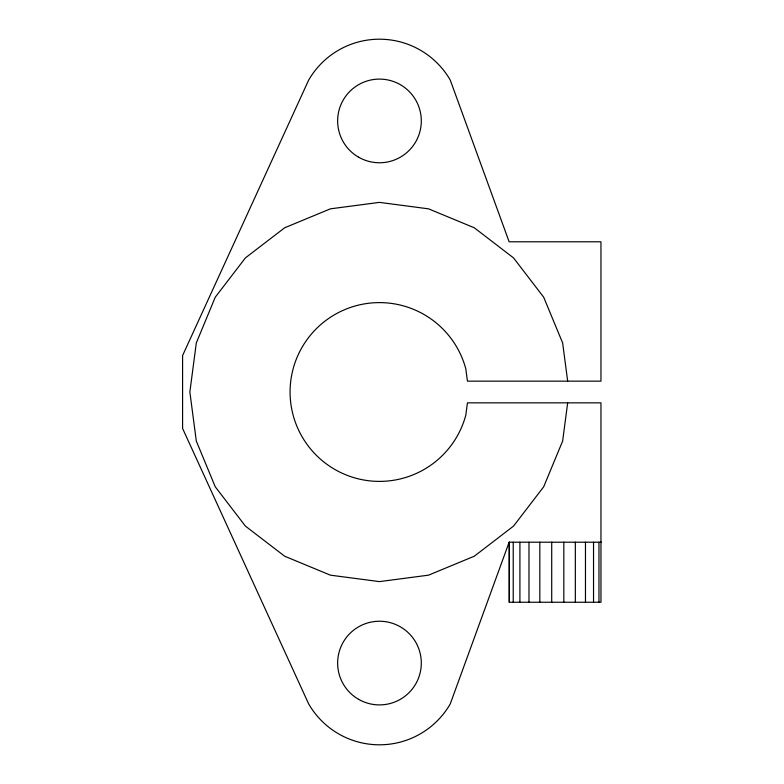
<?xml version="1.0" encoding="UTF-8"?>
<svg xmlns="http://www.w3.org/2000/svg" width="784" height="784" viewBox="0 0 784 784"><rect width="100%" height="100%" fill="white"/><g stroke="black" fill="none" stroke-linecap="round" stroke-linejoin="round"><path stroke-width="1.18" d="M567.665 402.849L562.628 441.078L543.684 486.805L513.549 526.084L474.281 556.219L428.544 575.162L379.466 581.62L330.397 575.162L284.661 556.219L245.392 526.084L215.257 486.805L196.314 441.078L189.855 392L196.314 342.922L215.257 297.195L245.392 257.916L284.661 227.781L330.397 208.838L379.466 202.38L428.544 208.838L474.281 227.781L513.549 257.916L543.684 297.195L562.628 342.922L567.665 381.151M509.139 542.205L450.251 703.934A81.732 81.732 0 0 1 308.68 703.934L182.584 428.436L182.584 355.564L308.68 80.066A81.732 81.732 0 0 1 450.251 80.066L509.139 241.795L600.956 241.795L600.956 381.151L467.431 381.151L465.814 368.862A89.386 89.386 0 0 0 328.202 318.774A89.386 89.386 0 0 0 328.202 465.226A89.386 89.386 0 0 0 465.814 415.138L467.431 402.849L600.956 402.849L600.956 602.249L509.139 602.249L509.139 542.205L601.416 542.205M598.966 542.205L598.966 602.249M593.537 542.205L593.537 602.249M585.472 542.205L585.472 602.249M575.338 542.205L575.338 602.249M563.823 542.205L563.823 602.249M551.711 542.205L551.711 602.249M539.823 542.205L539.823 602.249M528.975 542.205L528.975 602.249M519.91 542.205L519.91 602.249M513.226 542.205L513.226 602.249M509.404 542.205L509.404 602.249M358.553 157.163A41.836 41.836 0 0 0 421.302 120.932A41.836 41.836 0 0 0 358.553 84.701A41.836 41.836 0 0 0 358.553 157.163M358.553 699.299A41.836 41.836 0 0 0 421.302 663.068A41.836 41.836 0 0 0 358.553 626.837A41.836 41.836 0 0 0 358.553 699.299"/></g></svg>
